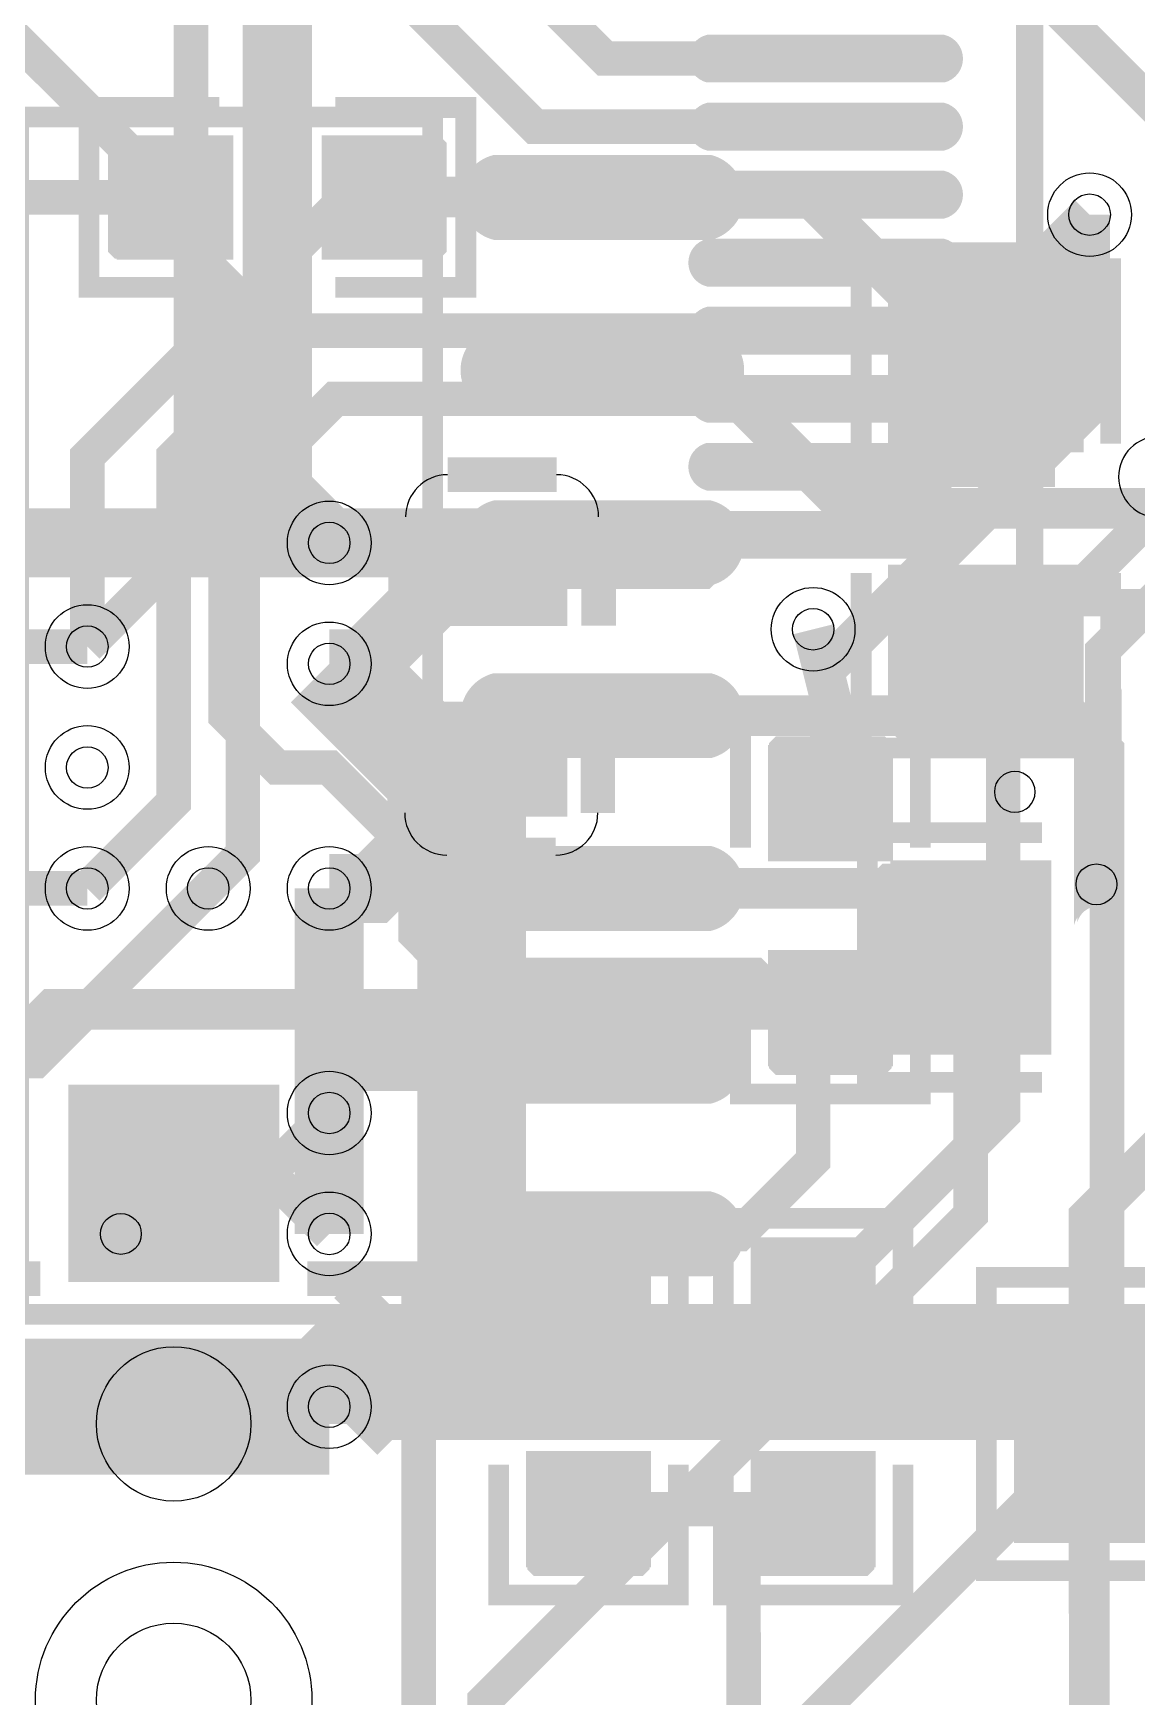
# Model space of a CAD drawing. Header units: millimetres. Extents: x 31.6 to 67.4, y 31.5 to 89.
# Drawn here: x 39.23 to 47.34, y 51.21 to 63.44 of the extents above; entities that cross this region are included whole.
import ezdxf

# ---------------------------------------------------------------- set-up
doc = ezdxf.new("R2010")
doc.units = ezdxf.units.MM
for name, color, linetype, true_color in [('BottomLayer', 7, 'Continuous', 0x0000ff), ('BottomPasteMaskLayer', 7, 'Continuous', 0x800000), ('BottomSilkLayer', 7, 'Continuous', 0x66cc33), ('BottomSolderMaskLayer', 7, 'Continuous', 0xaa00ff), ('Document', 7, 'Continuous', 0xffffff), ('Hole', 7, 'Continuous', 0x222222), ('Inner1', 7, 'Continuous', 0x999966), ('Inner2', 7, 'Continuous', 0x008000), ('Multi-Layer', 7, 'Continuous', 0xc0c0c0), ('TopLayer', 7, 'Continuous', 0xff0000), ('TopPasteMaskLayer', 7, 'Continuous', 0x808080), ('TopSilkLayer', 7, 'Continuous', 0xffcc00), ('TopSolderMaskLayer', 7, 'Continuous', 0x800080)]:
    doc.layers.add(name, color=color, linetype=linetype, true_color=true_color)

msp = doc.modelspace()

# ---------------------------------------------------------------- hatches: boundary and pattern name
at = {"layer": 'BottomLayer'}
for points in [[(44.14119888239793, 62.51711963423928, -0.7853981633974483), (44.14119888239793, 61.94312928625858), (42.6771907543814, 61.94312928625858, -0.7853981633974483), (42.6771907543814, 62.51711963423928)], [(46.916586233172666, 60.377901955803964), (45.5395986791973, 60.377901955803964), (45.5395986791973, 61.510439420878924), (46.916586233172666, 61.510439420878924)], [(44.14119888239793, 61.24711709423421, -0.7853981633974483), (44.14119888239793, 60.673126746253516), (42.6771907543814, 60.673126746253516, -0.7853981633974483), (42.6771907543814, 61.24711709423421)], [(44.14119888239793, 59.977114554229146, -0.7853981633974483), (44.14119888239793, 59.40312420624845), (42.6771907543814, 59.40312420624845, -0.7853981633974483), (42.6771907543814, 59.977114554229146)], [(46.916586233172666, 59.51033782067566), (45.5395986791973, 59.51033782067566), (45.5395986791973, 58.3778003556007), (46.916586233172666, 58.3778003556007)], [(44.14119888239793, 58.70711201422408, -0.7853981633974483), (44.14119888239793, 58.13312166624338), (42.6771907543814, 58.13312166624338, -0.7853981633974483), (42.6771907543814, 58.70711201422408)], [(44.14119888239793, 57.437109474219014, -0.7853981633974483), (44.14119888239793, 56.86311912623832), (42.6771907543814, 56.86311912623832, -0.7853981633974483), (42.6771907543814, 57.437109474219014)], [(46.68331216662432, 57.330607061214096), (46.68331216662432, 55.95361950723907), (45.55077470154947, 55.95361950723907), (45.55077470154947, 57.330607061214096)], [(44.14119888239793, 56.16710693421395, -0.7853981633974483), (44.14119888239793, 55.59311658623325), (42.6771907543814, 55.59311658623325, -0.7853981633974483), (42.6771907543814, 56.16710693421395)], [(44.14119888239793, 54.89710439420888, -0.7853981633974483), (44.14119888239793, 54.323114046228184), (42.6771907543814, 54.323114046228184, -0.7853981633974483), (42.6771907543814, 54.89710439420888)]]:
    msp.add_hatch(color=256, dxfattribs=at).paths.add_polyline_path(points)
at = {"layer": 'BottomPasteMaskLayer'}
for points in [[(44.14119888239793, 62.51711963423928, -0.7853981633974483), (44.14119888239793, 61.94312928625858), (42.6771907543814, 61.94312928625858, -0.7853981633974483), (42.6771907543814, 62.51711963423928)], [(46.86809753619514, 61.6441452882907), (45.58811277622567, 61.6441452882907), (45.53810007619995, 61.59413258826521), (45.53810007619995, 60.44411988823981), (45.58811277622567, 60.394132588265165), (45.99814579629151, 60.38910337820687), (45.99814579629151, 60.83911607823222), (46.44813309626625, 60.83911607823222), (46.44813309626625, 60.399110998222), (46.86809753619514, 60.394132588265165), (46.9181102362204, 60.44411988823981), (46.9181102362204, 61.59413258826521)], [(44.14119888239793, 61.24711709423421, -0.7853981633974483), (44.14119888239793, 60.673126746253516), (42.6771907543814, 60.673126746253516, -0.7853981633974483), (42.6771907543814, 61.24711709423421)], [(44.14119888239793, 59.977114554229146, -0.7853981633974483), (44.14119888239793, 59.40312420624845), (42.6771907543814, 59.40312420624845, -0.7853981633974483), (42.6771907543814, 59.977114554229146)], [(46.86809753619514, 59.49413258826519), (46.44813309626625, 59.49410718821446), (46.44813309626625, 59.0491236982474), (45.99814579629151, 59.0491236982474), (45.99814579629151, 59.48910337820678), (45.58811277622567, 59.49413258826519), (45.53810007619995, 59.44411988823981), (45.53810007619995, 58.29413258826514), (45.58811277622567, 58.244119888239766), (46.86809753619514, 58.244119888239766), (46.9181102362204, 58.29413258826514), (46.9181102362204, 59.44411988823981)], [(44.14119888239793, 58.70711201422408, -0.7853981633974483), (44.14119888239793, 58.13312166624338), (42.6771907543814, 58.13312166624338, -0.7853981633974483), (42.6771907543814, 58.70711201422408)], [(44.14119888239793, 57.437109474219014, -0.7853981633974483), (44.14119888239793, 56.86311912623832), (42.6771907543814, 56.86311912623832, -0.7853981633974483), (42.6771907543814, 57.437109474219014)], [(45.41706883413758, 57.28211836423668), (45.41706883413758, 56.002133604267215), (45.46708153416307, 55.95212090424184), (46.61709423418847, 55.95212090424184), (46.66708153416312, 56.002133604267215), (46.67211074422153, 56.41216662433328), (46.222098044195945, 56.41216662433328), (46.222098044195945, 56.862153924307904), (46.662103124206396, 56.862153924307904), (46.66708153416312, 57.28211836423668), (46.61709423418847, 57.33213106426217), (45.46708153416307, 57.33213106426217)], [(44.14119888239793, 56.16710693421395, -0.7853981633974483), (44.14119888239793, 55.59311658623325), (42.6771907543814, 55.59311658623325, -0.7853981633974483), (42.6771907543814, 56.16710693421395)], [(44.14119888239793, 54.89710439420888, -0.7853981633974483), (44.14119888239793, 54.323114046228184), (42.6771907543814, 54.323114046228184, -0.7853981633974483), (42.6771907543814, 54.89710439420888)]]:
    msp.add_hatch(color=256, dxfattribs=at).paths.add_polyline_path(points)
at = {"layer": 'BottomSolderMaskLayer'}
for points in [[(44.20598373627945, 62.54251968503938, -0.7853981633974483), (44.20598373627945, 61.91772923545848), (42.61240590049988, 61.91772923545848, -0.7853981633974483), (42.61240590049988, 62.54251968503938)], [(46.94746870276026, 60.35701331535108), (45.508716209609474, 60.35701331535108), (45.508716209609474, 61.531331809517724), (46.94746870276026, 61.531331809517724)], [(44.20598373627945, 61.272517145034314, -0.7853981633974483), (44.20598373627945, 60.647726695453414), (42.61240590049988, 60.647726695453414, -0.7853981633974483), (42.61240590049988, 61.272517145034314)], [(44.20598373627945, 60.00251460502925, -0.7853981633974483), (44.20598373627945, 59.37772415544835), (42.61240590049988, 59.37772415544835, -0.7853981633974483), (42.61240590049988, 60.00251460502925)], [(46.94746870276026, 59.53122646112854), (45.508716209609474, 59.53122646112854), (45.508716209609474, 58.3569079669619), (46.94746870276026, 58.3569079669619)], [(44.20598373627945, 58.73251206502418, -0.7853981633974483), (44.20598373627945, 58.10772161544328), (42.61240590049988, 58.10772161544328, -0.7853981633974483), (42.61240590049988, 58.73251206502418)], [(44.20598373627945, 57.462509525019115, -0.7853981633974483), (44.20598373627945, 56.837719075438216), (42.61240590049988, 56.837719075438216, -0.7853981633974483), (42.61240590049988, 57.462509525019115)], [(46.708709938779975, 57.356006643491014), (46.708709938779975, 55.92821992496215), (45.52537237210504, 55.92821992496215), (45.52537237210504, 57.356006643491014)], [(44.20598373627945, 56.19250698501405, -0.7853981633974483), (44.20598373627945, 55.56771653543315), (42.61240590049988, 55.56771653543315, -0.7853981633974483), (42.61240590049988, 56.19250698501405)], [(44.20598373627945, 54.92250444500898, -0.7853981633974483), (44.20598373627945, 54.29771399542808), (42.61240590049988, 54.29771399542808, -0.7853981633974483), (42.61240590049988, 54.92250444500898)]]:
    msp.add_hatch(color=256, dxfattribs=at).paths.add_polyline_path(points)
at = {"layer": 'TopLayer'}
for points in [[(44.20029210058419, 63.10019050038111, -0.7853981633974483), (44.20029210058419, 63.40019050038111), (45.90029210058424, 63.40019050038111, -0.7853981633974483), (45.90029210058424, 63.10019050038111)], [(44.20029210058419, 62.600063500127, -0.7853981633974483), (44.20029210058419, 62.900063500127), (45.90029210058424, 62.900063500127, -0.7853981633974483), (45.90029210058424, 62.600063500127)], [(40.67106934213871, 62.66212852425713), (40.67106934213871, 61.79812039624085), (39.86459232918469, 61.79812039624085), (39.86459232918469, 62.66212852425713)], [(41.37109474218937, 62.66212852425713), (41.37109474218937, 61.79812039624085), (42.17757175514362, 61.79812039624085), (42.17757175514362, 62.66212852425713)], [(44.20029210058419, 62.10019050038111, -0.7853981633974483), (44.20029210058419, 62.40019050038111), (45.90029210058424, 62.40019050038111, -0.7853981633974483), (45.90029210058424, 62.10019050038111)], [(44.20029210058419, 61.60006350012711, -0.7853981633974483), (44.20029210058419, 61.90006350012711), (45.90029210058424, 61.90006350012711, -0.7853981633974483), (45.90029210058424, 61.60006350012711)], [(44.20029210058419, 61.100190500381, -0.7853981633974483), (44.20029210058419, 61.400190500380994), (45.90029210058424, 61.400190500380994, -0.7853981633974483), (45.90029210058424, 61.100190500381)], [(44.20029210058419, 60.600063500127, -0.7853981633974483), (44.20029210058419, 60.900063500127), (45.90029210058424, 60.900063500127, -0.7853981633974483), (45.90029210058424, 60.600063500127)], [(44.20029210058419, 60.100190500381, -0.7853981633974483), (44.20029210058419, 60.400190500380994), (45.90029210058424, 60.400190500380994, -0.7853981633974483), (45.90029210058424, 60.100190500381)], [(42.22207264414533, 59.10111760223515), (42.22207264414533, 59.90111760223522), (43.122098044196264, 59.90111760223522), (43.122098044196264, 59.10111760223515)], [(44.20029210058419, 59.600063500127, -0.7853981633974483), (44.20029210058419, 59.900063500127), (45.90029210058424, 59.900063500127, -0.7853981633974483), (45.90029210058424, 59.600063500127)], [(47.20003810007611, 58.600317500635015, -0.7853981633974483), (46.90003810007611, 58.600317500635015), (46.90003810007611, 56.90031750063497, -0.7853981633974483), (47.20003810007611, 56.90031750063497)], [(42.22207264414533, 57.701117602235286), (42.22207264414533, 58.501117602235354), (43.122098044196264, 58.501117602235354), (43.122098044196264, 57.701117602235286)], [(44.653086106172395, 57.37312674625355), (45.517094234188335, 57.37312674625355), (45.517094234188335, 58.179603759207566), (44.653086106172395, 58.179603759207566)], [(44.653086106172395, 56.67310134620266), (45.517094234188335, 56.67310134620266), (45.517094234188335, 55.86662433324864), (44.653086106172395, 55.86662433324864)], [(39.50906781813569, 55.681026162052376), (41.00906781813569, 55.681026162052376), (41.00906781813569, 54.2810261620524), (39.50906781813569, 54.2810261620524)], [(43.739090678181356, 53.6901193802388), (42.87508255016519, 53.6901193802388), (42.87508255016519, 54.49659639319282), (43.739090678181356, 54.49659639319282)], [(45.390093980187885, 53.6901193802388), (44.52608585217172, 53.6901193802388), (44.52608585217172, 54.49659639319282), (45.390093980187885, 54.49659639319282)], [(47.510083820167665, 54.06311912623835), (47.510083820167665, 52.36309372618746), (46.46009652019325, 52.36309372618746), (46.46009652019325, 54.06311912623835)], [(43.739090678181356, 52.99009398018791), (42.87508255016519, 52.99009398018791), (42.87508255016519, 52.183616967234), (43.739090678181356, 52.183616967234)], [(45.390093980187885, 52.99009398018791), (44.52608585217172, 52.99009398018791), (44.52608585217172, 52.183616967234), (45.390093980187885, 52.183616967234)]]:
    msp.add_hatch(color=256, dxfattribs=at).paths.add_polyline_path(points)
at = {"layer": 'TopPasteMaskLayer'}
for points in [[(44.20029210058419, 63.10019050038111, -0.7853981633974483), (44.20029210058419, 63.40019050038111), (45.90029210058424, 63.40019050038111, -0.7853981633974483), (45.90029210058424, 63.10019050038111)], [(44.20029210058419, 62.600063500127, -0.7853981633974483), (44.20029210058419, 62.900063500127), (45.90029210058424, 62.900063500127, -0.7853981633974483), (45.90029210058424, 62.600063500127)], [(39.82606045212083, 61.78013716027431), (40.62606045212101, 61.78013716027431), (40.67607315214627, 61.830149860299684), (40.67607315214627, 62.05811531623067), (40.30607061214141, 62.05811531623067), (40.30607061214141, 62.38811277622551), (40.67607315214627, 62.38811277622551), (40.67607315214627, 62.63014986029975), (40.62606045212101, 62.680137160274285), (39.82606045212083, 62.680137160274285), (39.77607315214618, 62.63014986029975), (39.77607315214618, 61.830149860299684)], [(41.37607315214632, 61.830149860299684), (41.37607315214632, 62.05811531623067), (41.75605791211592, 62.05811531623067), (41.75605791211592, 62.38811277622551), (41.37607315214632, 62.38811277622551), (41.37607315214632, 62.63014986029975), (41.426060452120964, 62.680137160274285), (42.21605283210579, 62.680137160274285), (42.26606553213105, 62.63014986029975), (42.26606553213105, 61.830149860299684), (42.21605283210579, 61.78013716027431), (41.426060452120964, 61.78013716027431)], [(44.20029210058419, 62.10019050038111, -0.7853981633974483), (44.20029210058419, 62.40019050038111), (45.90029210058424, 62.40019050038111, -0.7853981633974483), (45.90029210058424, 62.10019050038111)], [(44.20029210058419, 61.60006350012711, -0.7853981633974483), (44.20029210058419, 61.90006350012711), (45.90029210058424, 61.90006350012711, -0.7853981633974483), (45.90029210058424, 61.60006350012711)], [(44.20029210058419, 61.100190500381, -0.7853981633974483), (44.20029210058419, 61.400190500380994), (45.90029210058424, 61.400190500380994, -0.7853981633974483), (45.90029210058424, 61.100190500381)], [(44.20029210058419, 60.600063500127, -0.7853981633974483), (44.20029210058419, 60.900063500127), (45.90029210058424, 60.900063500127, -0.7853981633974483), (45.90029210058424, 60.600063500127)], [(44.20029210058419, 60.100190500381, -0.7853981633974483), (44.20029210058419, 60.400190500380994), (45.90029210058424, 60.400190500380994, -0.7853981633974483), (45.90029210058424, 60.100190500381)], [(42.22207264414533, 59.10111760223515), (42.22207264414533, 59.90111760223522), (43.122098044196264, 59.90111760223522), (43.122098044196264, 59.10111760223515)], [(44.20029210058419, 59.600063500127, -0.7853981633974483), (44.20029210058419, 59.900063500127), (45.90029210058424, 59.900063500127, -0.7853981633974483), (45.90029210058424, 59.600063500127)], [(47.20003810007611, 58.600317500635015, -0.7853981633974483), (46.90003810007611, 58.600317500635015), (46.90003810007611, 56.90031750063497, -0.7853981633974483), (47.20003810007611, 56.90031750063497)], [(42.22207264414533, 57.701117602235286), (42.22207264414533, 58.501117602235354), (43.122098044196264, 58.501117602235354), (43.122098044196264, 57.701117602235286)], [(45.48506477012961, 57.37810515621027), (45.25709931419874, 57.37810515621027), (45.25709931419874, 57.75808991617987), (44.927101854203556, 57.75808991617987), (44.927101854203556, 57.37810515621027), (44.68506477012966, 57.37810515621027), (44.63507747015501, 57.42809245618491), (44.63507747015501, 58.21808483616974), (44.68506477012966, 58.268097536195114), (45.48506477012961, 58.268097536195114), (45.535077470154874, 58.21808483616974), (45.535077470154874, 57.42809245618491)], [(45.535077470154874, 55.828092456185004), (45.535077470154874, 56.62809245618496), (45.48506477012961, 56.678105156210336), (45.25709931419874, 56.678105156210336), (45.25709931419874, 56.30810261620525), (44.927101854203556, 56.30810261620525), (44.927101854203556, 56.678105156210336), (44.68506477012966, 56.678105156210336), (44.63507747015501, 56.62809245618496), (44.63507747015501, 55.828092456185004), (44.68506477012966, 55.77810515621036), (45.48506477012961, 55.77810515621036)], [(39.50906781813569, 55.681026162052376), (41.00906781813569, 55.681026162052376), (41.00906781813569, 54.2810261620524), (39.50906781813569, 54.2810261620524)], [(42.85709931419865, 54.535128270256564), (42.85709931419865, 53.735128270256496), (42.90711201422391, 53.68511557023112), (43.13507747015501, 53.68511557023112), (43.13507747015501, 54.05511811023632), (43.46507493014997, 54.05511811023632), (43.46507493014997, 53.68511557023112), (43.70711201422387, 53.68511557023112), (43.75709931419874, 53.735128270256496), (43.75709931419874, 54.535128270256564), (43.70711201422387, 54.58511557023121), (42.90711201422391, 54.58511557023121)], [(44.50810261620518, 54.535128270256564), (44.50810261620518, 53.735128270256496), (44.55811531623067, 53.68511557023112), (44.78608077216154, 53.68511557023112), (44.78608077216154, 54.05511811023632), (45.1160782321565, 54.05511811023632), (45.1160782321565, 53.68511557023112), (45.358115316230624, 53.68511557023112), (45.40810261620527, 53.735128270256496), (45.40810261620527, 54.535128270256564), (45.358115316230624, 54.58511557023121), (44.55811531623067, 54.58511557023121)], [(47.510083820167665, 54.06311912623835), (47.510083820167665, 52.36309372618746), (46.46009652019325, 52.36309372618746), (46.46009652019325, 54.06311912623835)], [(42.90711201422391, 52.98511557023119), (43.13507747015501, 52.98511557023119), (43.13507747015501, 52.6051308102617), (43.46507493014997, 52.6051308102617), (43.46507493014997, 52.98511557023119), (43.70711201422387, 52.98511557023119), (43.75709931419874, 52.93512827025654), (43.75709931419874, 52.14513589027183), (43.70711201422387, 52.095123190246454), (42.90711201422391, 52.095123190246454), (42.85709931419865, 52.14513589027183), (42.85709931419865, 52.93512827025654)], [(44.55811531623067, 52.98511557023119), (44.78608077216154, 52.98511557023119), (44.78608077216154, 52.6051308102617), (45.1160782321565, 52.6051308102617), (45.1160782321565, 52.98511557023119), (45.358115316230624, 52.98511557023119), (45.40810261620527, 52.93512827025654), (45.40810261620527, 52.14513589027183), (45.358115316230624, 52.095123190246454), (44.55811531623067, 52.095123190246454), (44.50810261620518, 52.14513589027183), (44.50810261620518, 52.93512827025654)]]:
    msp.add_hatch(color=256, dxfattribs=at).paths.add_polyline_path(points)
at = {"layer": 'TopSilkLayer'}
msp.add_hatch(color=256, dxfattribs=at).paths.add_polyline_path([(46.668910337820535, 58.50012700025411), (46.66888493776969, 58.50012700025411), (45.80010160020311, 59.368910337820694), (45.80010160020311, 58.50012700025411)])
at = {"layer": 'TopSolderMaskLayer'}
for points in [[(44.17870205740428, 63.07479044958101, -0.7853981633974483), (44.17870205740428, 63.42559055118121), (45.92188214376438, 63.42559055118121, -0.7853981633974483), (45.92188214376438, 63.07479044958101)], [(44.17870205740428, 62.5746634493269, -0.7853981633974483), (44.17870205740428, 62.9254635509271), (45.92188214376438, 62.9254635509271, -0.7853981633974483), (45.92188214376438, 62.5746634493269)], [(40.69647659272664, 62.68752857505717), (40.69647659272664, 61.77272034544069), (39.839199478172304, 61.77272034544069), (39.839199478172304, 62.68752857505717)], [(41.345687491601666, 62.68752857505717), (41.345687491601666, 61.77272034544069), (42.202964606156, 61.77272034544069), (42.202964606156, 62.68752857505717)], [(44.17870205740428, 62.07479044958101, -0.7853981633974483), (44.17870205740428, 62.42559055118121), (45.92188214376438, 62.42559055118121, -0.7853981633974483), (45.92188214376438, 62.07479044958101)], [(44.17870205740428, 61.57466344932701, -0.7853981633974483), (44.17870205740428, 61.92546355092721), (45.92188214376438, 61.92546355092721, -0.7853981633974483), (45.92188214376438, 61.57466344932701)], [(44.17870205740428, 61.074790449580895, -0.7853981633974483), (44.17870205740428, 61.425590551181095), (45.92188214376438, 61.425590551181095, -0.7853981633974483), (45.92188214376438, 61.074790449580895)], [(44.17870205740428, 60.5746634493269, -0.7853981633974483), (44.17870205740428, 60.9254635509271), (45.92188214376438, 60.9254635509271, -0.7853981633974483), (45.92188214376438, 60.5746634493269)], [(44.17870205740428, 60.074790449580895, -0.7853981633974483), (44.17870205740428, 60.425590551181095), (45.92188214376438, 60.425590551181095, -0.7853981633974483), (45.92188214376438, 60.074790449580895)], [(42.193496780541864, 59.07853834560717), (42.193496780541864, 59.92369399147401), (43.1506739077995, 59.92369399147401), (43.1506739077995, 59.07853834560717)], [(44.17870205740428, 59.5746634493269, -0.7853981633974483), (44.17870205740428, 59.9254635509271), (45.92188214376438, 59.9254635509271, -0.7853981633974483), (45.92188214376438, 59.5746634493269)], [(47.22543815087621, 58.62190754381504, -0.7853981633974483), (46.87463804927601, 58.62190754381504), (46.87463804927601, 56.87872745745494, -0.7853981633974483), (47.22543815087621, 56.87872745745494)], [(42.193496780541864, 57.67854121299649), (42.193496780541864, 58.52369685886333), (43.1506739077995, 58.52369685886333), (43.1506739077995, 57.67854121299649)], [(44.62587410881747, 57.34941127078878), (45.54430623154326, 57.34941127078878), (45.54430623154326, 58.203305793911795), (44.62587410881747, 58.203305793911795)], [(44.62587410881747, 56.696816821667426), (45.54430623154326, 56.696816821667426), (45.54430623154326, 55.84292229854452), (44.62587410881747, 55.84292229854452)], [(39.48366733722719, 55.70642897783489), (41.03446743882728, 55.70642897783489), (41.03446743882728, 54.25562887623482), (39.48366733722719, 54.25562887623482)], [(43.76630267553628, 53.66640390477403), (42.847870552810264, 53.66640390477403), (42.847870552810264, 54.520298427897046), (43.76630267553628, 54.520298427897046)], [(45.41730597754281, 53.66640390477403), (44.49887385481702, 53.66640390477403), (44.49887385481702, 54.520298427897046), (45.41730597754281, 54.520298427897046)], [(47.535486943133265, 54.08851955654575), (47.535486943133265, 52.337693295879944), (46.4347007704248, 52.337693295879944), (46.4347007704248, 54.08851955654575)], [(43.76630267553628, 53.01380945565268), (42.847870552810264, 53.01380945565268), (42.847870552810264, 52.15991493252977), (43.76630267553628, 52.15991493252977)], [(45.41730597754281, 53.01380945565268), (44.49887385481702, 53.01380945565268), (44.49887385481702, 52.15991493252977), (45.41730597754281, 52.15991493252977)]]:
    msp.add_hatch(color=256, dxfattribs=at).paths.add_polyline_path(points)

# ---------------------------------------------------------------- linework, layer by layer
at = {"layer": 'BottomLayer'}
for points, const_width in [([(43.409169418338706, 62.23012446024893), (44.94208788417586, 62.23012446024893), (46.22809245618487, 60.94411988823981)], 0.30000000000000004), ([(37.87147574295159, 62.23012446024893), (40.0050800101601, 62.23012446024893), (40.640081280162576, 61.595123190246454), (40.640081280162576, 58.42011684023373), (41.02108204216415, 58.039116078232155), (41.40208280416573, 58.039116078232155), (42.037084074168206, 57.40411480822968), (42.037084074168206, 56.814833629667305), (42.33172466344922, 56.515113030226075), (44.523749047498086, 56.515113030226075), (44.958089916179915, 56.08077216154436), (44.958089916179915, 55.15113030226064), (44.41706883413758, 54.61010922021853), (43.408686817373564, 54.61010922021853)], 0.25400050800101603), ([(43.409169418338706, 60.960121920243864), (44.19608839217676, 60.960121920243864), (45.212090424180815, 59.94411988823981), (47.3710947421896, 59.94411988823981), (48.11709423418847, 59.198120396240824), (48.11709423418847, 56.64211328422664)], 0.30000000000000004), ([(43.40919481838978, 59.6901193802388), (41.40208280416573, 59.6901193802388)], 0.5080010160020321), ([(43.18008636017271, 40.640081280162576), (43.18008636017271, 44.83108966217935), (44.70408940817879, 46.35509271018543), (44.70408940817879, 50.80010160020322), (47.11709423418847, 53.2131064262129), (47.11709423418847, 58.16611633223272), (46.339090678181265, 58.94411988823981), (46.22809245618487, 58.94411988823981)], 0.25400050800101603), ([(43.409169418338706, 58.42011684023373), (45.70408940817879, 58.42011684023373), (46.22809245618487, 58.94411988823981)], 0.30000000000000004), ([(37.8709677419356, 58.42011684023373), (38.37896875793763, 58.92811785623576), (39.62407924815852, 58.92811785623576)], 0.25400050800101603), ([(41.40208280416573, 57.150114300228665), (41.40208280416573, 54.61010922021853)], 0.5080010160020321), ([(37.8709677419356, 57.150114300228665), (39.62407924815852, 57.150114300228665)], 0.25400050800101603), ([(37.8709677419356, 55.8801117602236), (39.243078486156946, 55.8801117602236), (40.513081026162126, 57.150114300228665)], 0.25400050800101603), ([(43.409169418338706, 57.150114300228665), (45.609093218186445, 57.150114300228665), (46.11709423418847, 56.64211328422664)], 0.30000000000000004), ([(40.640081280162576, 40.640081280162576), (40.640081280162576, 45.847091694183405), (42.037084074168206, 47.244094488189035), (42.037084074168206, 48.89509779019568), (42.54508509017023, 49.403098806197704), (42.54508509017023, 51.1811023622048), (46.11633223266449, 54.752349504699055), (46.11633223266449, 56.64211328422664)], 0.25400050800101603), ([(43.40919481838978, 55.8801117602236), (43.375438150876334, 55.91386842773693), (41.40208280416573, 55.91386842773693)], 0.5080010160020321)]:
    msp.add_lwpolyline(points, dxfattribs=dict(at, const_width=const_width))
at = {"layer": 'BottomSilkLayer', "const_width": 0.15240030480060962}
msp.add_lwpolyline([(39.118643637287505, 54.01889763779525), (42.161468122936185, 54.01889763779525), (42.161468122936185, 62.8213360426721), (39.118643637287505, 62.8213360426721), (39.118643637287505, 54.01889763779525)], close=True, dxfattribs=at)
for points in [[(47.14518669037329, 60.42032004064015), (47.14518669037329, 61.705257810515604), (45.31099822199644, 61.705257810515604), (45.31099822199644, 60.42032004064015)], [(47.14518669037329, 59.46791973583947), (47.14518669037329, 58.18298196596402), (45.31099822199644, 58.18298196596402), (45.31099822199644, 59.46791973583947)], [(46.64089408178825, 57.559207518415064), (45.35595631191268, 57.559207518415064), (45.35595631191268, 55.7250190500381), (46.64089408178825, 55.7250190500381)]]:
    msp.add_lwpolyline(points, dxfattribs=at)
at = {"layer": 'BottomSilkLayer'}
msp.add_circle((39.870967741935374, 54.61010922021853), 0.15011430022860048, dxfattribs=at)
at = {"layer": 'Document'}
msp.add_circle((47.04013208026413, 57.18008636017271), 0.15011430022860048, dxfattribs=at)
at = {"layer": 'Hole'}
for centre in [(46.99009398018802, 62.10312420624848), (41.40208280416573, 59.6901193802388), (44.958089916179915, 59.05511811023621), (39.62407924815852, 58.92811785623576), (41.40208280416573, 58.801117602235195), (39.62407924815852, 58.039116078232155), (39.62407924815852, 57.150114300228665), (40.513081026162126, 57.150114300228665), (41.40208280416573, 57.150114300228665), (41.40208280416573, 55.49911099822202), (41.40208280416573, 54.61010922021853), (41.40208280416573, 53.34010668021335)]:
    msp.add_circle(centre, 0.15240030480060962, dxfattribs=at)
at = {"layer": 'Inner1'}
for points, const_width in [([(41.910083820167756, 74.93014986029982), (40.8940817881637, 73.91414782829565), (40.8940817881637, 69.46913893827787), (49.657099314198604, 60.70612141224285), (50.03810007620018, 60.70612141224285)], 0.25400050800101603), ([(39.62407924815852, 58.92811785623576), (40.38608077216168, 59.6901193802388), (40.38608077216168, 68.32613665227336), (39.62407924815852, 69.0881381762764)], 0.25400050800101603), ([(46.99009398018802, 62.10312420624848), (46.99009398018802, 60.70612141224285), (45.085090170180365, 58.801117602235195)], 0.30000000000000004)]:
    msp.add_lwpolyline(points, dxfattribs=dict(at, const_width=const_width))
at = {"layer": 'Inner2'}
for points, const_width in [([(41.52908305816618, 69.85013970027944), (41.02108204216415, 69.34213868427742), (41.02108204216415, 60.071120142240375), (41.40208280416573, 59.6901193802388)], 0.5080010160020321), ([(41.40208280416573, 59.6901193802388), (37.08407416814839, 59.6901193802388), (36.32207264414524, 58.92811785623576)], 0.5080010160020321), ([(41.40208280416573, 58.801117602235195), (42.44925069850137, 57.75394970789944), (42.44925069850137, 53.594107188214366)], 0.8), ([(34.925069850139835, 53.594107188214366), (35.179070358140734, 53.34010668021335), (41.40208280416573, 53.34010668021335)], 1), ([(41.40208280416573, 53.34010668021335), (41.65608331216663, 53.594107188214366), (60.57912115824229, 53.594107188214366)], 1)]:
    msp.add_lwpolyline(points, dxfattribs=dict(at, const_width=const_width))
at = {"layer": 'Multi-Layer'}
for centre in [(46.99009398018802, 62.10312420624848), (41.40208280416573, 59.6901193802388), (44.958089916179915, 59.05511811023621), (39.62407924815852, 58.92811785623576), (41.40208280416573, 58.801117602235195), (39.62407924815852, 58.039116078232155), (39.62407924815852, 57.150114300228665), (40.513081026162126, 57.150114300228665), (41.40208280416573, 57.150114300228665), (41.40208280416573, 55.49911099822202), (41.40208280416573, 54.61010922021853), (41.40208280416573, 53.34010668021335)]:
    msp.add_circle(centre, 0.30749301498603, dxfattribs=at)
at = {"layer": 'TopLayer'}
for points, const_width in [([(45.04953009906012, 63.25120650241308), (43.429006858013736, 63.25120650241308), (40.513081026162126, 66.16713233426469), (40.513081026162126, 66.4211328422657), (39.62407924815852, 67.31013462026931)], 0.25400050800101603), ([(45.04953009906012, 62.75082550165109), (42.91338582677167, 62.75082550165109), (39.62407924815852, 66.04013208026424)], 0.25400050800101603), ([(40.26771653543301, 62.23012446024893), (38.74371348742693, 63.75412750825501), (34.925069850139835, 63.75412750825501)], 0.25400050800101603), ([(45.04953009906012, 62.25044450088899), (41.77546355092727, 62.23012446024893)], 0.30000000000000004), ([(39.62407924815852, 58.92811785623576), (39.62407924815852, 60.32512065024139), (41.52908305816618, 62.23012446024893), (41.774447548895296, 62.23012446024893)], 0.25400050800101603), ([(45.05024130048264, 61.75008890017784), (46.63705867411727, 61.75008890017784), (46.99009398018802, 62.10312420624848)], 0.30000000000000004), ([(45.04953009906012, 61.24968249936501), (43.93700787401576, 61.24968249936501), (43.78460756921527, 61.24968249936501), (43.126746253492456, 61.24968249936501), (41.18364236728485, 61.24968249936501), (40.259080518161, 60.32512065024139), (40.259080518161, 57.78511557023114), (39.62407924815852, 57.150114300228665)], 0.25400050800101603), ([(45.04953009906012, 60.74930149860302), (41.44526289052578, 60.74930149860302), (40.767081534163026, 60.071120142240375), (40.767081534163026, 57.40411480822968), (40.513081026162126, 57.150114300228665)], 0.25400050800101603), ([(44.958089916179915, 54.09349758699523), (46.355092710185545, 55.49050038100086), (46.355092710185545, 55.626111252222586), (46.355092710185545, 58.42011684023373), (46.355092710185545, 58.801117602235195), (48.260096520192974, 60.70612141224285), (50.03810007620018, 60.70612141224285)], 0.25400050800101603), ([(45.05029210058433, 60.250190500380995), (46.736093472186894, 60.250190500380995)], 0.30000000000000004), ([(62.390144780289575, 52.06248412496825), (62.25044450088899, 52.202184404368836), (60.48514097028192, 52.202184404368836), (59.342138684277415, 53.34518669037345), (59.342138684277415, 56.39319278638561), (58.70713741427494, 57.0281940563882), (58.70713741427494, 58.42519685039372), (58.19913639827291, 58.933197866395744), (55.40513081026165, 58.933197866395744), (54.396748793497636, 59.94411988823981), (48.133096266192524, 59.94411988823981), (47.08407416814839, 58.895097790195564), (47.08407416814839, 57.75463550927111)], 0.25400050800101603), ([(45.04953009906012, 59.75107950215897), (44.3840487680975, 59.75107950215897), (44.1351282702567, 59.50215900431806), (42.67208534417068, 59.50215900431806)], 0.30000000000000004), ([(42.67208534417068, 59.50215900431806), (42.357124714249494, 59.50215900431806), (41.65608331216663, 58.801117602235195), (41.40208280416573, 58.801117602235195)], 0.5080010160020321), ([(44.958089916179915, 59.05511811023621), (45.085090170180365, 58.54711709423418), (45.085090170180365, 57.777495554991106)], 0.30000000000000004), ([(41.40208280416573, 57.150114300228665), (41.72110744221504, 57.150114300228665), (42.67208534417068, 58.10109220218453)], 0.5080010160020321), ([(48.04927609855213, 57.749555499111125), (48.04927609855213, 55.7962915925832), (46.98501397002792, 54.732029464058996), (46.98501397002792, 53.2131064262129)], 0.30000000000000004), ([(45.085090170180365, 56.26111252222506), (39.370078740157396, 56.26111252222506), (37.973075946151994, 54.864109728219546), (37.973075946151994, 49.66725933451869), (36.703073406146814, 48.39979679959367)], 0.30000000000000004), ([(41.40208280416573, 55.49911099822202), (40.8839217678435, 54.98094996190002), (40.259080518161, 54.98094996190002)], 0.25400050800101603), ([(41.40208280416573, 54.61010922021853), (41.031242062484125, 54.98094996190002), (40.259080518161, 54.98094996190002)], 0.25400050800101603), ([(43.30708661417316, 54.09347218694438), (42.55372110744224, 53.34010668021335), (41.40208280416573, 53.34010668021335)], 0.25400050800101603), ([(46.98501397002792, 53.2131064262129), (46.99009398018802, 50.10414020828057)], 0.30000000000000004), ([(44.958089916179915, 52.58674117348244), (43.30708661417316, 52.58674117348244)], 0.25400050800101603), ([(44.45008890017789, 50.10414020828057), (44.44500889001779, 52.58572517145046)], 0.25400050800101603)]:
    msp.add_lwpolyline(points, dxfattribs=dict(at, const_width=const_width))
at = {"layer": 'TopSilkLayer'}
for points, const_width in [([(46.5500889001778, 67.75013970027942), (46.5500889001778, 59.250114300228574), (55.05011430022864, 59.250114300228574), (55.05011430022864, 67.75013970027942), (46.5500889001778, 67.75013970027942)], 0.2), ([(50.28869697739401, 54.2917195834392), (50.28869697739401, 52.13449326898649), (46.231496062992164, 52.13449326898649), (46.231496062992164, 54.2917195834392), (50.28869697739401, 54.2917195834392)], 0.15240030480060962)]:
    msp.add_lwpolyline(points, close=True, dxfattribs=dict(at, const_width=const_width))
for points, const_width in [([(40.59486918973835, 62.890728981458096), (39.63599187198383, 62.890728981458096), (39.63599187198383, 61.56951993903988), (40.59486918973835, 61.56951993903988)], 0.15240030480060962), ([(41.44729489458973, 62.890728981458096), (42.40617221234447, 62.890728981458096), (42.40617221234447, 61.56951993903988), (41.44729489458973, 61.56951993903988)], 0.15240030480060962), ([(42.27231394462774, 60.19113538227077), (43.07233934467854, 60.19113538227077)], 0.25400050800101603), ([(41.96245872491727, 59.08138176276361), (41.96245872491727, 59.88135636271272)], 0.25400050800101603), ([(43.3821183642367, 59.08138176276361), (43.3821183642367, 59.88135636271272)], 0.25400050800101603), ([(45.80010160020311, 59.368910337820694), (45.80012700025395, 59.368910337820694), (46.668910337820535, 58.50012700025411)], 0.25400050800101603), ([(46.668910337820535, 58.50012700025411), (45.80010160020311, 58.50012700025411), (45.80010160020311, 59.368910337820694)], 0.25400050800101603), ([(41.95664211328426, 58.50548641097282), (41.95664211328426, 57.70548641097287)], 0.25400050800101603), ([(43.37625095250178, 58.50548641097282), (43.37625095250178, 57.70548641097287)], 0.25400050800101603), ([(44.42448564897131, 57.449326898653794), (44.42448564897131, 58.408204216408535), (45.74569469138942, 58.408204216408535), (45.74569469138942, 57.449326898653794)], 0.15240030480060962), ([(42.266471932944114, 57.39565659131324), (43.066446532892996, 57.39565659131324)], 0.25400050800101603), ([(44.42448564897131, 56.59690119380241), (44.42448564897131, 55.63802387604778), (45.74569469138942, 55.63802387604778), (45.74569469138942, 56.59690119380241)], 0.15240030480060962), ([(43.96769113538244, 53.766319532639045), (43.96769113538244, 54.725196850393786), (42.646482092964106, 54.725196850393786), (42.646482092964106, 53.766319532639045)], 0.15240030480060962), ([(45.61869443738897, 53.766319532639045), (45.61869443738897, 54.725196850393786), (44.29748539497086, 54.725196850393786), (44.29748539497086, 53.766319532639045)], 0.15240030480060962), ([(39.27792735585467, 54.28112776225555), (38.459029718059355, 54.28112776225555)], 0.25400050800101603), ([(42.059080518160954, 54.28112776225555), (41.24020828041648, 54.28112776225555)], 0.25400050800101603), ([(41.529057658115335, 54.22915925831853), (42.03705867411736, 53.721158242316505)], 0.25400050800101603), ([(42.059080518160954, 54.28112776225555), (42.059080518160954, 48.081178562357195)], 0.25400050800101603), ([(43.96769113538244, 52.913893827787774), (43.96769113538244, 51.95501651003303), (42.646482092964106, 51.95501651003303), (42.646482092964106, 52.913893827787774)], 0.15240030480060962), ([(45.61869443738897, 52.913893827787774), (45.61869443738897, 51.95501651003303), (44.29748539497086, 51.95501651003303), (44.29748539497086, 52.913893827787774)], 0.15240030480060962)]:
    msp.add_lwpolyline(points, dxfattribs=dict(at, const_width=const_width))
for centre, radius in [((40.259080518161, 53.2131064262129), 0.567945135890272), ((40.259080518161, 51.1811023622048), 1.0160020320040641), ((40.259080518161, 51.1811023622048), 0.567945135890272)]:
    msp.add_circle(centre, radius, dxfattribs=at)
for centre, radius, start, end in [((47.50317500635015, 60.17499170286442), 0.30000000000000004, 90, 89.51488896729688), ((42.272288544576895, 59.88130556365229), 0.30982981965963935, 90, 180), ((43.07228854457685, 59.881305562611146), 0.30982981965963935, 0, 90), ((46.440106680213376, 57.860127296239966), 0.15001270002540007, 90, 89.51493003759532), ((42.26647193294366, 57.70543561087118), 0.30982981965963935, 180.00000000000702, 270), ((43.06647193294384, 57.70543560983003), 0.30982981965963935, 270, 0)]:
    msp.add_arc(centre, radius, start, end, dxfattribs=at)

doc.saveas('drawing.dxf')
